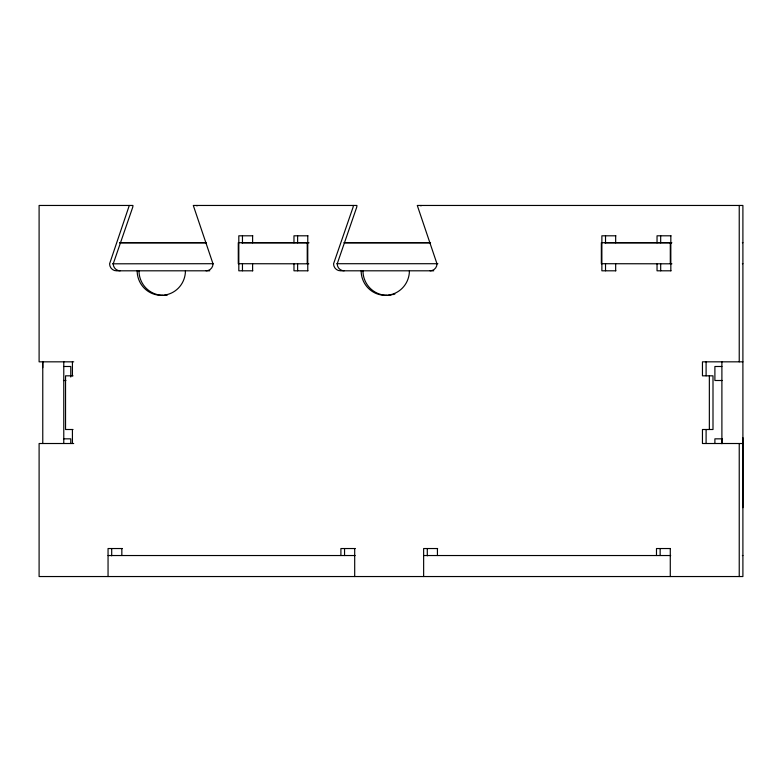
<?xml version="1.0" encoding="UTF-8"?>
<svg xmlns="http://www.w3.org/2000/svg" width="782" height="782" viewBox="0 0 782 782"><rect width="100%" height="100%" fill="white"/><g stroke="black" fill="none" stroke-linecap="round" stroke-linejoin="round"><path stroke-width="1.17" d="M42.766 367.667L42.766 361.831L42.766 443.511M72.423 375.829L72.433 361.831M706.097 443.511L706.107 429.504M721.894 443.707L721.894 438.878M742.9 507.684L742.9 437.676M129.294 205.461L109.588 263.808A7.009 6.901 90 0 0 116.479 270.816L209.762 270.807M252.801 235.802L238.813 235.802L238.813 270.807L252.801 270.807M307.961 235.802L293.973 235.802L293.973 242.801M615.874 235.802L601.876 235.802L601.876 270.807L615.874 270.807M671.024 235.802L657.036 235.802L657.036 242.801M119.587 242.703L206.497 242.703M307.913 242.703L238.285 242.703L238.285 263.71L308.812 263.808M344.129 242.703L430.559 242.703M671.621 242.703L601.348 242.703L601.348 263.71L671.914 263.808M742.392 242.703L742.9 242.703M119.793 242.801L206.458 242.801M241.765 242.801L309.037 242.801M344.129 242.801L430.217 242.801M604.789 242.801L671.787 242.801M112.54 263.808L213.506 263.71M336.817 263.71L437.881 263.71M742.392 263.71L742.9 263.71M307.961 270.807L293.973 270.807L293.973 263.808M433.736 270.807L340.463 270.807A6.999 6.891 -90 0 1 333.562 263.808L352.985 207.465A7.009 6.911 89.8 0 0 353.278 205.461M671.024 270.807L657.036 270.807L657.036 263.808M73.704 361.831L39.11 361.831L39.1 205.461L132.94 205.461A7.009 6.901 -89.9 0 1 132.647 207.465L113.234 263.808A6.999 6.891 -90 0 0 120.125 270.807M742.9 361.831L702.451 361.831L702.461 375.829L712.998 375.829L712.998 429.504L702.461 429.504L702.451 443.511L742.9 443.511M63.772 366.494L70.771 366.494L70.771 377.002M721.894 366.494L714.895 366.494L714.895 380.502L722.197 380.502M73.039 375.829L65.541 375.829L65.541 429.504L73.039 429.504M63.469 380.502L65.903 380.502M63.469 438.839L70.771 438.839L70.771 443.511M722.197 438.839L714.895 438.839L714.895 443.511M73.704 443.511L39.11 443.511L39.1 576.539L742.9 576.539L742.9 205.461L417.285 205.461L436.991 263.808A6.999 6.891 89.9 0 1 430.09 270.807M122.451 548.534L108.053 548.534L108.053 576.539M355.302 548.534L340.903 548.534L340.903 555.533M437.637 548.534L423.639 548.534L423.639 576.539M670.487 548.534L656.489 548.534L656.489 555.533M108.072 555.533L355.155 555.533M423.658 555.533L670.692 555.533M742.392 555.533L742.9 555.533M420.931 205.461L420.951 205.969M196.947 205.461L196.966 205.969M706.097 361.831L706.107 375.829M72.423 429.504L72.433 443.511M739.234 205.461L739.234 361.831M739.234 443.511L739.234 576.539M721.894 361.665L721.894 443.511M709.352 375.829L709.352 429.504M670.829 235.802L670.829 270.807M670.301 242.703L670.301 263.71M670.282 548.534L670.282 576.539M660.682 235.802L660.682 242.801M660.682 263.808L660.682 270.807M660.145 548.534L660.145 555.533M615.669 235.802L615.669 242.801M615.669 263.808L615.669 270.807M605.522 235.802L605.522 243.046M605.522 263.563L605.522 270.807M437.431 548.534L437.431 555.533M427.295 548.534L427.295 555.836M354.696 548.534L354.696 576.539M344.549 548.534L344.549 555.533M307.766 235.802L307.766 270.807M307.238 242.703L307.238 263.71M297.619 235.802L297.619 242.801M297.619 263.808L297.619 270.807M252.606 235.802L252.606 242.801M252.606 263.808L252.606 270.807M242.459 235.802L242.459 243.046M242.459 263.563L242.459 270.807M121.836 548.534L121.836 555.533M111.699 548.534L111.699 555.836M63.772 361.665L63.772 443.511M344.109 270.807A6.999 6.891 90 0 1 337.208 263.808L356.631 207.465A7.009 6.901 -89.9 0 0 356.915 205.461L193.301 205.461L213.007 263.808A6.999 6.891 89.9 0 1 206.116 270.807M409.406 270.807A24.506 24.134 90 0 1 385.272 295.313A24.506 24.134 90 0 1 361.147 270.807M394.89 294.003A24.506 24.134 -89.9 0 1 392.632 294.658M391.489 294.902A24.506 24.134 -89.9 0 1 388.204 295.293M387.1 295.313A24.506 24.134 -89.9 0 1 362.965 270.807M185.432 270.807A24.506 24.134 90 0 1 161.297 295.313A24.506 24.134 90 0 1 137.163 270.807M163.125 295.313A24.506 24.134 90 0 1 138.991 270.807M167.514 294.912A24.506 24.134 90 0 1 164.22 295.293"/></g></svg>
